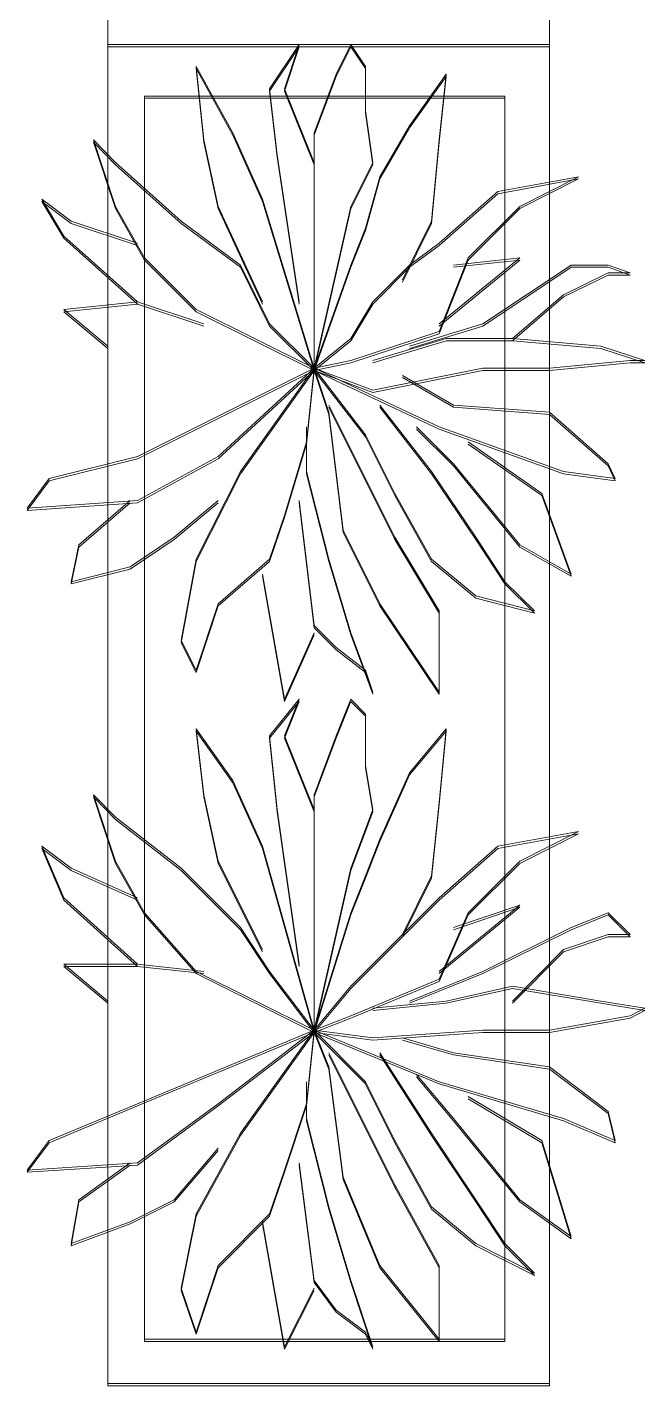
# Model space of a CAD drawing. Header units: millimetres. Extents: x -32 to 417638015, y -35 to 175284279.
# Drawn here: x 214698 to 214975, y 52456 to 53066 of the extents above; entities that cross this region are included whole.
import ezdxf

# ---------------------------------------------------------------- set-up
doc = ezdxf.new("R2010")
doc.units = ezdxf.units.MM
for name, color, linetype, lineweight in [('_ЭМ_ТХобщее_слой', 7, 'Continuous', 30), ('ТХ', 5, 'Continuous', 0), ('ШТРИХОВКА', 252, 'Continuous', 15)]:
    doc.layers.add(name, color=color, linetype=linetype, lineweight=lineweight)
doc.layers.add('ЭОМ_Лотки рабочие', color=5, linetype='Continuous')

# ---------------------------------------------------------------- blocks, each defined once
blk = doc.blocks.new('ТХ 1 этаж.')
at = {"layer": 'ТХ', "color": 252, "true_color": 0x939598}
for p, q in [((52452.85, -76.5), (52452.85, 524.75)), ((52651.23, 524.75), (52651.23, -76.5)), ((52452.85, -677.76), (52452.85, -76.5)), ((52651.23, -76.5), (52452.85, -76.5)), ((52452.85, -76.5), (52651.23, -76.5)), ((52538.86, -76.5), (52525.54, -96.47)), ((52532.2, -96.47), (52538.86, -76.5)), ((52555.37, -89.82), (52562.02, -76.5)), ((52562.02, -76.5), (52568.68, -86.36)), ((52651.23, -76.5), (52651.23, -677.76)), ((52509.03, -116.18), (52492.52, -86.36)), ((52492.52, -86.36), (52495.99, -119.37)), ((52545.51, -116.18), (52555.37, -89.82)), ((52568.68, -86.36), (52568.68, -106.33)), ((52604.89, -89.82), (52588.38, -112.98)), ((52601.7, -119.37), (52604.89, -89.82)), ((52525.54, -96.47), (52529, -126.03)), ((52545.51, -129.49), (52532.2, -96.47)), ((52469.36, -657.79), (52469.36, -99.67)), ((52469.36, -99.67), (52631.26, -99.67)), ((52631.26, -99.67), (52631.26, -657.79)), ((52568.68, -106.33), (52571.88, -129.49)), ((52588.38, -112.98), (52575.07, -135.88)), ((52456.31, -149.2), (52446.46, -119.37)), ((52446.46, -119.37), (52456.31, -129.49)), ((52495.99, -119.37), (52502.38, -149.2)), ((52522.35, -146), (52509.03, -116.18)), ((52545.51, -146), (52545.51, -116.18)), ((52598.24, -155.85), (52601.7, -119.37)), ((52529, -126.03), (52538.86, -192.07)), ((52456.31, -129.49), (52485.87, -155.85)), ((52571.88, -129.49), (52562.02, -149.2)), ((52575.07, -135.88), (52568.68, -159.05)), ((52628.06, -142.54), (52664.27, -135.88)), ((52664.27, -135.88), (52637.91, -149.2)), ((52433.14, -162.51), (52423.29, -146)), ((52423.29, -146), (52436.34, -155.85)), ((52545.51, -221.89), (52522.35, -146)), ((52545.51, -179.02), (52545.51, -146)), ((52601.7, -165.71), (52628.06, -142.54)), ((52469.36, -172.36), (52456.31, -149.2)), ((52502.38, -149.2), (52522.35, -192.07)), ((52562.02, -149.2), (52545.51, -221.89)), ((52637.91, -149.2), (52614.75, -172.36)), ((52436.34, -155.85), (52466.16, -165.71)), ((52485.87, -155.85), (52512.5, -175.56)), ((52585.19, -182.22), (52598.24, -155.85)), ((52466.16, -192.07), (52433.14, -162.51)), ((52568.68, -159.05), (52562.02, -175.56)), ((52588.38, -175.56), (52601.7, -165.71)), ((52492.52, -195.53), (52469.36, -172.36)), ((52512.5, -175.56), (52525.54, -201.92)), ((52562.02, -175.56), (52545.51, -221.89)), ((52571.88, -192.07), (52588.38, -175.56)), ((52614.75, -172.36), (52601.7, -205.38)), ((52601.7, -201.92), (52637.91, -172.36)), ((52637.91, -172.36), (52608.09, -175.56)), ((52661.08, -175.56), (52621.4, -201.92)), ((52677.59, -175.56), (52661.08, -175.56)), ((52687.44, -179.02), (52677.59, -175.56)), ((52545.51, -221.89), (52545.51, -179.02)), ((52657.62, -188.87), (52677.59, -179.02)), ((52677.59, -179.02), (52687.44, -179.02)), ((52634.72, -208.58), (52657.62, -188.87)), ((52433.14, -195.53), (52466.16, -192.07)), ((52466.16, -192.07), (52495.99, -201.92)), ((52562.02, -208.58), (52571.88, -192.07)), ((52452.85, -212.04), (52433.14, -195.53)), ((52545.51, -221.89), (52492.52, -195.53)), ((52525.54, -201.92), (52545.51, -221.89)), ((52601.7, -205.38), (52562.02, -218.43)), ((52621.4, -201.92), (52588.38, -212.04)), ((52545.51, -221.89), (52562.02, -208.58)), ((52604.89, -208.58), (52571.88, -218.43)), ((52634.72, -208.58), (52604.89, -208.58)), ((52674.39, -212.04), (52634.72, -208.58)), ((52694.1, -218.43), (52674.39, -212.04)), ((52562.02, -218.43), (52545.51, -221.89)), ((52651.23, -221.89), (52687.44, -218.43)), ((52687.44, -218.43), (52694.1, -218.43)), ((52466.16, -261.57), (52545.51, -221.89)), ((52545.51, -221.89), (52502.38, -261.57)), ((52512.5, -268.22), (52545.51, -221.89)), ((52545.51, -221.89), (52542.05, -254.91)), ((52601.7, -248.25), (52545.51, -221.89)), ((52545.51, -221.89), (52552.17, -241.6)), ((52568.68, -251.72), (52545.51, -221.89)), ((52545.51, -221.89), (52571.88, -231.74)), ((52571.88, -231.74), (52621.4, -221.89)), ((52585.19, -225.09), (52608.09, -238.4)), ((52621.4, -221.89), (52651.23, -221.89)), ((52581.73, -297.78), (52552.17, -238.4)), ((52552.17, -241.6), (52558.56, -294.59)), ((52575.07, -238.4), (52598.24, -268.22)), ((52608.09, -238.4), (52651.23, -241.6)), ((52651.23, -241.6), (52677.59, -264.76)), ((52542.05, -268.22), (52542.05, -248.25)), ((52608.09, -264.76), (52591.58, -248.25)), ((52657.62, -268.22), (52601.7, -248.25)), ((52542.05, -254.91), (52532.2, -287.93)), ((52581.73, -278.08), (52568.68, -251.72)), ((52614.75, -254.91), (52647.76, -278.08)), ((52426.49, -271.42), (52466.16, -261.57)), ((52502.38, -261.57), (52466.16, -281.27)), ((52492.52, -307.63), (52512.5, -268.22)), ((52552.17, -307.63), (52542.05, -268.22)), ((52598.24, -268.22), (52618.21, -297.78)), ((52637.91, -301.24), (52608.09, -264.76)), ((52680.78, -271.42), (52657.62, -268.22)), ((52677.59, -264.76), (52680.78, -271.42)), ((52416.63, -284.73), (52426.49, -271.42)), ((52598.24, -307.63), (52581.73, -278.08)), ((52647.76, -278.08), (52661.08, -314.29)), ((52466.16, -281.27), (52416.63, -284.73)), ((52439.8, -301.24), (52462.97, -281.27)), ((52502.38, -281.27), (52482.67, -297.78)), ((52538.86, -281.27), (52545.51, -337.46)), ((52532.2, -287.93), (52525.54, -307.63)), ((52482.67, -297.78), (52462.97, -311.1)), ((52558.56, -294.59), (52575.07, -327.6)), ((52601.7, -330.8), (52581.73, -297.78)), ((52618.21, -297.78), (52631.26, -317.75)), ((52436.34, -317.75), (52439.8, -301.24)), ((52661.08, -314.29), (52637.91, -301.24)), ((52462.97, -311.1), (52436.34, -317.75)), ((52485.87, -344.11), (52492.52, -307.63)), ((52525.54, -307.63), (52502.38, -327.6)), ((52562.02, -340.65), (52552.17, -307.63)), ((52618.21, -324.14), (52598.24, -307.63)), ((52532.2, -370.48), (52522.35, -314.29)), ((52631.26, -317.75), (52644.57, -330.8)), ((52502.38, -327.6), (52492.52, -357.43)), ((52575.07, -327.6), (52601.7, -367.28)), ((52644.57, -330.8), (52618.21, -324.14)), ((52601.7, -367.28), (52601.7, -330.8)), ((52545.51, -340.65), (52532.2, -370.48)), ((52545.51, -337.46), (52555.37, -347.31)), ((52571.88, -367.28), (52562.02, -340.65)), ((52492.52, -357.43), (52485.87, -344.11)), ((52555.37, -347.31), (52568.68, -357.43)), ((52568.68, -357.43), (52571.88, -367.28)), ((52538.86, -370.48), (52525.54, -386.98)), ((52532.2, -386.98), (52538.86, -370.48)), ((52555.37, -386.98), (52562.02, -370.48)), ((52562.02, -370.48), (52568.68, -377.13)), ((52568.68, -377.13), (52568.68, -400.3)), ((52509.03, -406.96), (52492.52, -383.79)), ((52492.52, -383.79), (52495.99, -413.35)), ((52604.89, -383.79), (52588.38, -403.49)), ((52601.7, -416.81), (52604.89, -383.79)), ((52525.54, -386.98), (52529, -420)), ((52545.51, -420), (52532.2, -386.98)), ((52545.51, -413.35), (52555.37, -386.98)), ((52568.68, -400.3), (52571.88, -420)), ((52522.35, -436.51), (52509.03, -406.96)), ((52588.38, -403.49), (52575.07, -433.32)), ((52456.31, -443.17), (52446.46, -413.35)), ((52446.46, -413.35), (52456.31, -423.46)), ((52495.99, -413.35), (52502.38, -443.17)), ((52545.51, -436.51), (52545.51, -413.35)), ((52529, -420), (52538.86, -489.5)), ((52571.88, -420), (52562.02, -446.36)), ((52598.24, -449.83), (52601.7, -416.81)), ((52456.31, -423.46), (52485.87, -446.36)), ((52628.06, -436.51), (52664.27, -429.86)), ((52664.27, -429.86), (52637.91, -443.17)), ((52433.14, -459.68), (52423.29, -436.51)), ((52423.29, -436.51), (52436.34, -446.36)), ((52545.51, -519.06), (52522.35, -436.51)), ((52545.51, -472.99), (52545.51, -436.51)), ((52575.07, -433.32), (52568.68, -449.83)), ((52601.7, -459.68), (52628.06, -436.51)), ((52469.36, -466.34), (52456.31, -443.17)), ((52502.38, -443.17), (52522.35, -482.85)), ((52637.91, -443.17), (52614.75, -466.34)), ((52436.34, -446.36), (52466.16, -459.68)), ((52485.87, -446.36), (52512.5, -472.99)), ((52562.02, -446.36), (52545.51, -519.06)), ((52568.68, -449.83), (52562.02, -466.34)), ((52585.19, -476.19), (52598.24, -449.83)), ((52466.16, -489.5), (52433.14, -459.68)), ((52588.38, -472.99), (52601.7, -459.68)), ((52601.7, -492.7), (52637.91, -462.87)), ((52637.91, -462.87), (52608.09, -472.99)), ((52492.52, -492.7), (52469.36, -466.34)), ((52562.02, -466.34), (52545.51, -519.06)), ((52614.75, -466.34), (52601.7, -496.16)), ((52677.59, -466.34), (52661.08, -472.99)), ((52687.44, -476.19), (52677.59, -466.34)), ((52512.5, -472.99), (52525.54, -492.7)), ((52545.51, -519.06), (52545.51, -472.99)), ((52571.88, -489.5), (52588.38, -472.99)), ((52661.08, -472.99), (52621.4, -492.7)), ((52657.62, -482.85), (52677.59, -476.19)), ((52677.59, -476.19), (52687.44, -476.19)), ((52634.72, -506.01), (52657.62, -482.85)), ((52452.85, -506.01), (52433.14, -489.5)), ((52433.14, -489.5), (52466.16, -489.5)), ((52466.16, -489.5), (52495.99, -492.7)), ((52545.51, -519.06), (52492.52, -492.7)), ((52525.54, -492.7), (52545.51, -519.06)), ((52562.02, -499.35), (52571.88, -489.5)), ((52621.4, -492.7), (52588.38, -506.01)), ((52545.51, -519.06), (52562.02, -499.35)), ((52601.7, -496.16), (52562.02, -512.67)), ((52634.72, -499.35), (52604.89, -506.01)), ((52674.39, -506.01), (52634.72, -499.35)), ((52604.89, -506.01), (52571.88, -509.21)), ((52694.1, -509.21), (52674.39, -506.01)), ((52687.44, -512.67), (52694.1, -509.21)), ((52562.02, -512.67), (52545.51, -519.06)), ((52651.23, -519.06), (52687.44, -512.67)), ((52466.16, -552.08), (52545.51, -519.06)), ((52545.51, -519.06), (52502.38, -552.08)), ((52512.5, -565.39), (52545.51, -519.06)), ((52545.51, -519.06), (52542.05, -552.08)), ((52601.7, -542.23), (52545.51, -519.06)), ((52545.51, -519.06), (52552.17, -535.57)), ((52568.68, -542.23), (52545.51, -519.06)), ((52545.51, -519.06), (52571.88, -522.52)), ((52571.88, -522.52), (52621.4, -519.06)), ((52585.19, -522.52), (52608.09, -529.18)), ((52621.4, -519.06), (52651.23, -519.06)), ((52581.73, -588.56), (52552.17, -529.18)), ((52575.07, -529.18), (52598.24, -565.39)), ((52608.09, -529.18), (52651.23, -535.57)), ((52552.17, -535.57), (52558.56, -585.1)), ((52651.23, -535.57), (52677.59, -555.54)), ((52542.05, -558.73), (52542.05, -542.23)), ((52581.73, -568.59), (52568.68, -542.23)), ((52608.09, -558.73), (52591.58, -539.03)), ((52657.62, -558.73), (52601.7, -542.23)), ((52614.75, -548.88), (52647.76, -568.59)), ((52426.49, -568.59), (52466.16, -552.08)), ((52502.38, -552.08), (52466.16, -578.71)), ((52542.05, -552.08), (52532.2, -581.9)), ((52552.17, -598.41), (52542.05, -558.73)), ((52637.91, -595.21), (52608.09, -558.73)), ((52680.78, -568.59), (52657.62, -558.73)), ((52677.59, -555.54), (52680.78, -568.59)), ((52492.52, -601.61), (52512.5, -565.39)), ((52598.24, -565.39), (52618.21, -595.21)), ((52416.63, -581.9), (52426.49, -568.59)), ((52502.38, -572.05), (52482.67, -595.21)), ((52598.24, -598.41), (52581.73, -568.59)), ((52647.76, -568.59), (52661.08, -611.72)), ((52466.16, -578.71), (52416.63, -581.9)), ((52439.8, -595.21), (52462.97, -578.71)), ((52538.86, -578.71), (52545.51, -631.43)), ((52532.2, -581.9), (52525.54, -601.61)), ((52558.56, -585.1), (52575.07, -624.77)), ((52601.7, -624.77), (52581.73, -588.56)), ((52436.34, -614.92), (52439.8, -595.21)), ((52482.67, -595.21), (52462.97, -605.07)), ((52618.21, -595.21), (52631.26, -614.92)), ((52661.08, -611.72), (52637.91, -595.21)), ((52485.87, -634.89), (52492.52, -601.61)), ((52525.54, -601.61), (52502.38, -624.77)), ((52562.02, -631.43), (52552.17, -598.41)), ((52618.21, -614.92), (52598.24, -598.41)), ((52462.97, -605.07), (52436.34, -614.92)), ((52532.2, -661.25), (52522.35, -605.07)), ((52644.57, -628.23), (52618.21, -614.92)), ((52631.26, -614.92), (52644.57, -628.23)), ((52502.38, -624.77), (52492.52, -654.6)), ((52575.07, -624.77), (52601.7, -657.79)), ((52601.7, -657.79), (52601.7, -624.77)), ((52545.51, -631.43), (52555.37, -644.74)), ((52571.88, -661.25), (52562.02, -631.43)), ((52492.52, -654.6), (52485.87, -634.89)), ((52545.51, -634.89), (52532.2, -661.25)), ((52555.37, -644.74), (52568.68, -654.6)), ((52631.26, -657.79), (52469.36, -657.79)), ((52568.68, -654.6), (52571.88, -661.25)), ((52452.85, -677.76), (52651.23, -677.76))]:
    blk.add_line(p, q, dxfattribs=at)
blk = doc.blocks.new('1 этаж')
at = {"layer": 'ЭОМ_Лотки рабочие'}
blk.add_blockref('ТХ 1 этаж.', (-6856.492, 1554.379), dxfattribs=at)
blk = doc.blocks.new('_ЭМ_ТХ2_1этаж')
at = {"layer": 'ТХ', "color": 252, "true_color": 0x939598}
for p, q in [((163600.74, -69270.01), (163600.74, -68668.76)), ((163799.12, -68668.76), (163799.12, -69270.01)), ((163600.74, -69871.27), (163600.74, -69270.01)), ((163799.12, -69270.01), (163600.74, -69270.01)), ((163600.74, -69270.01), (163799.12, -69270.01)), ((163686.75, -69270.01), (163673.43, -69289.99)), ((163680.09, -69289.99), (163686.75, -69270.01)), ((163703.26, -69283.33), (163709.91, -69270.01)), ((163709.91, -69270.01), (163716.57, -69279.87)), ((163799.12, -69270.01), (163799.12, -69871.27)), ((163656.92, -69309.69), (163640.42, -69279.87)), ((163640.42, -69279.87), (163643.88, -69312.89)), ((163693.4, -69309.69), (163703.26, -69283.33)), ((163716.57, -69279.87), (163716.57, -69299.84)), ((163752.78, -69283.33), (163736.28, -69306.49)), ((163749.59, -69312.89), (163752.78, -69283.33)), ((163673.43, -69289.99), (163676.9, -69319.54)), ((163693.4, -69323), (163680.09, -69289.99)), ((163617.25, -69851.3), (163617.25, -69293.18)), ((163617.25, -69293.18), (163779.15, -69293.18)), ((163779.15, -69293.18), (163779.15, -69851.3)), ((163716.57, -69299.84), (163719.77, -69323)), ((163736.28, -69306.49), (163722.96, -69329.39)), ((163604.2, -69342.71), (163594.35, -69312.89)), ((163594.35, -69312.89), (163604.2, -69323)), ((163643.88, -69312.89), (163650.27, -69342.71)), ((163670.24, -69339.51), (163656.92, -69309.69)), ((163693.4, -69339.51), (163693.4, -69309.69)), ((163746.13, -69349.37), (163749.59, -69312.89)), ((163676.9, -69319.54), (163686.75, -69385.58)), ((163604.2, -69323), (163633.76, -69349.37)), ((163719.77, -69323), (163709.91, -69342.71)), ((163722.96, -69329.39), (163716.57, -69352.56)), ((163775.95, -69336.05), (163812.17, -69329.39)), ((163812.17, -69329.39), (163785.8, -69342.71)), ((163581.03, -69356.02), (163571.18, -69339.51)), ((163571.18, -69339.51), (163584.23, -69349.37)), ((163693.4, -69415.4), (163670.24, -69339.51)), ((163693.4, -69372.53), (163693.4, -69339.51)), ((163749.59, -69359.22), (163775.95, -69336.05)), ((163617.25, -69365.88), (163604.2, -69342.71)), ((163650.27, -69342.71), (163670.24, -69385.58)), ((163709.91, -69342.71), (163693.4, -69415.4)), ((163785.8, -69342.71), (163762.64, -69365.88)), ((163584.23, -69349.37), (163614.05, -69359.22)), ((163633.76, -69349.37), (163660.39, -69369.07)), ((163733.08, -69375.73), (163746.13, -69349.37)), ((163614.05, -69385.58), (163581.03, -69356.02)), ((163716.57, -69352.56), (163709.91, -69369.07)), ((163736.28, -69369.07), (163749.59, -69359.22)), ((163640.42, -69389.04), (163617.25, -69365.88)), ((163660.39, -69369.07), (163673.43, -69395.43)), ((163709.91, -69369.07), (163693.4, -69415.4)), ((163719.77, -69385.58), (163736.28, -69369.07)), ((163762.64, -69365.88), (163749.59, -69398.89)), ((163749.59, -69395.43), (163785.8, -69365.88)), ((163785.8, -69365.88), (163755.98, -69369.07)), ((163808.97, -69369.07), (163769.29, -69395.43)), ((163825.48, -69369.07), (163808.97, -69369.07)), ((163835.33, -69372.53), (163825.48, -69369.07)), ((163693.4, -69415.4), (163693.4, -69372.53)), ((163805.51, -69382.38), (163825.48, -69372.53)), ((163825.48, -69372.53), (163835.33, -69372.53)), ((163782.61, -69402.09), (163805.51, -69382.38)), ((163581.03, -69389.04), (163614.05, -69385.58)), ((163614.05, -69385.58), (163643.88, -69395.43)), ((163709.91, -69402.09), (163719.77, -69385.58)), ((163600.74, -69405.55), (163581.03, -69389.04)), ((163693.4, -69415.4), (163640.42, -69389.04)), ((163673.43, -69395.43), (163693.4, -69415.4)), ((163749.59, -69398.89), (163709.91, -69411.94)), ((163769.29, -69395.43), (163736.28, -69405.55)), ((163693.4, -69415.4), (163709.91, -69402.09)), ((163752.78, -69402.09), (163719.77, -69411.94)), ((163782.61, -69402.09), (163752.78, -69402.09)), ((163822.28, -69405.55), (163782.61, -69402.09)), ((163841.99, -69411.94), (163822.28, -69405.55)), ((163709.91, -69411.94), (163693.4, -69415.4)), ((163799.12, -69415.4), (163835.33, -69411.94)), ((163835.33, -69411.94), (163841.99, -69411.94)), ((163614.05, -69455.08), (163693.4, -69415.4)), ((163693.4, -69415.4), (163650.27, -69455.08)), ((163660.39, -69461.74), (163693.4, -69415.4)), ((163693.4, -69415.4), (163689.94, -69448.42)), ((163749.59, -69441.76), (163693.4, -69415.4)), ((163693.4, -69415.4), (163700.06, -69435.11)), ((163716.57, -69445.23), (163693.4, -69415.4)), ((163693.4, -69415.4), (163719.77, -69425.26)), ((163719.77, -69425.26), (163769.29, -69415.4)), ((163733.08, -69418.6), (163755.98, -69431.91)), ((163769.29, -69415.4), (163799.12, -69415.4)), ((163729.62, -69491.29), (163700.06, -69431.91)), ((163700.06, -69435.11), (163706.45, -69488.1)), ((163722.96, -69431.91), (163746.13, -69461.74)), ((163755.98, -69431.91), (163799.12, -69435.11)), ((163799.12, -69435.11), (163825.48, -69458.27)), ((163689.94, -69461.74), (163689.94, -69441.76)), ((163755.98, -69458.27), (163739.47, -69441.76)), ((163805.51, -69461.74), (163749.59, -69441.76)), ((163689.94, -69448.42), (163680.09, -69481.44)), ((163729.62, -69471.59), (163716.57, -69445.23)), ((163762.64, -69448.42), (163795.66, -69471.59)), ((163574.38, -69464.93), (163614.05, -69455.08)), ((163650.27, -69455.08), (163614.05, -69474.78)), ((163640.42, -69501.14), (163660.39, -69461.74)), ((163700.06, -69501.14), (163689.94, -69461.74)), ((163746.13, -69461.74), (163766.1, -69491.29)), ((163785.8, -69494.75), (163755.98, -69458.27)), ((163828.67, -69464.93), (163805.51, -69461.74)), ((163825.48, -69458.27), (163828.67, -69464.93)), ((163564.53, -69478.24), (163574.38, -69464.93)), ((163746.13, -69501.14), (163729.62, -69471.59)), ((163795.66, -69471.59), (163808.97, -69507.8)), ((163614.05, -69474.78), (163564.53, -69478.24)), ((163587.69, -69494.75), (163610.86, -69474.78)), ((163650.27, -69474.78), (163630.56, -69491.29)), ((163686.75, -69474.78), (163693.4, -69530.97)), ((163680.09, -69481.44), (163673.43, -69501.14)), ((163630.56, -69491.29), (163610.86, -69504.61)), ((163706.45, -69488.1), (163722.96, -69521.12)), ((163749.59, -69524.31), (163729.62, -69491.29)), ((163766.1, -69491.29), (163779.15, -69511.26)), ((163584.23, -69511.26), (163587.69, -69494.75)), ((163808.97, -69507.8), (163785.8, -69494.75)), ((163610.86, -69504.61), (163584.23, -69511.26)), ((163633.76, -69537.63), (163640.42, -69501.14)), ((163673.43, -69501.14), (163650.27, -69521.12)), ((163709.91, -69534.16), (163700.06, -69501.14)), ((163766.1, -69517.65), (163746.13, -69501.14)), ((163680.09, -69563.99), (163670.24, -69507.8)), ((163779.15, -69511.26), (163792.46, -69524.31)), ((163650.27, -69521.12), (163640.42, -69550.94)), ((163722.96, -69521.12), (163749.59, -69560.79)), ((163792.46, -69524.31), (163766.1, -69517.65)), ((163749.59, -69560.79), (163749.59, -69524.31)), ((163693.4, -69534.16), (163680.09, -69563.99)), ((163693.4, -69530.97), (163703.26, -69540.82)), ((163719.77, -69560.79), (163709.91, -69534.16)), ((163640.42, -69550.94), (163633.76, -69537.63)), ((163703.26, -69540.82), (163716.57, -69550.94)), ((163716.57, -69550.94), (163719.77, -69560.79)), ((163686.75, -69563.99), (163673.43, -69580.5)), ((163680.09, -69580.5), (163686.75, -69563.99)), ((163703.26, -69580.5), (163709.91, -69563.99)), ((163709.91, -69563.99), (163716.57, -69570.64)), ((163716.57, -69570.64), (163716.57, -69593.81)), ((163656.92, -69600.47), (163640.42, -69577.3)), ((163640.42, -69577.3), (163643.88, -69606.86)), ((163752.78, -69577.3), (163736.28, -69597.01)), ((163749.59, -69610.32), (163752.78, -69577.3)), ((163673.43, -69580.5), (163676.9, -69613.51)), ((163693.4, -69613.51), (163680.09, -69580.5)), ((163693.4, -69606.86), (163703.26, -69580.5)), ((163716.57, -69593.81), (163719.77, -69613.51)), ((163670.24, -69630.02), (163656.92, -69600.47)), ((163736.28, -69597.01), (163722.96, -69626.83)), ((163604.2, -69636.68), (163594.35, -69606.86)), ((163594.35, -69606.86), (163604.2, -69616.98)), ((163643.88, -69606.86), (163650.27, -69636.68)), ((163693.4, -69630.02), (163693.4, -69606.86)), ((163676.9, -69613.51), (163686.75, -69683.01)), ((163719.77, -69613.51), (163709.91, -69639.88)), ((163746.13, -69643.34), (163749.59, -69610.32)), ((163604.2, -69616.98), (163633.76, -69639.88)), ((163775.95, -69630.02), (163812.17, -69623.37)), ((163812.17, -69623.37), (163785.8, -69636.68)), ((163581.03, -69653.19), (163571.18, -69630.02)), ((163571.18, -69630.02), (163584.23, -69639.88)), ((163693.4, -69712.57), (163670.24, -69630.02)), ((163693.4, -69666.5), (163693.4, -69630.02)), ((163722.96, -69626.83), (163716.57, -69643.34)), ((163749.59, -69653.19), (163775.95, -69630.02)), ((163617.25, -69659.85), (163604.2, -69636.68)), ((163650.27, -69636.68), (163670.24, -69676.36)), ((163785.8, -69636.68), (163762.64, -69659.85)), ((163584.23, -69639.88), (163614.05, -69653.19)), ((163633.76, -69639.88), (163660.39, -69666.5)), ((163709.91, -69639.88), (163693.4, -69712.57)), ((163716.57, -69643.34), (163709.91, -69659.85)), ((163733.08, -69669.7), (163746.13, -69643.34)), ((163614.05, -69683.01), (163581.03, -69653.19)), ((163736.28, -69666.5), (163749.59, -69653.19)), ((163749.59, -69686.21), (163785.8, -69656.39)), ((163785.8, -69656.39), (163755.98, -69666.5)), ((163640.42, -69686.21), (163617.25, -69659.85)), ((163709.91, -69659.85), (163693.4, -69712.57)), ((163762.64, -69659.85), (163749.59, -69689.67)), ((163825.48, -69659.85), (163808.97, -69666.5)), ((163835.33, -69669.7), (163825.48, -69659.85)), ((163660.39, -69666.5), (163673.43, -69686.21)), ((163693.4, -69712.57), (163693.4, -69666.5)), ((163719.77, -69683.01), (163736.28, -69666.5)), ((163808.97, -69666.5), (163769.29, -69686.21)), ((163805.51, -69676.36), (163825.48, -69669.7)), ((163825.48, -69669.7), (163835.33, -69669.7)), ((163782.61, -69699.52), (163805.51, -69676.36)), ((163600.74, -69699.52), (163581.03, -69683.01)), ((163581.03, -69683.01), (163614.05, -69683.01)), ((163614.05, -69683.01), (163643.88, -69686.21)), ((163693.4, -69712.57), (163640.42, -69686.21)), ((163673.43, -69686.21), (163693.4, -69712.57)), ((163709.91, -69692.87), (163719.77, -69683.01)), ((163769.29, -69686.21), (163736.28, -69699.52)), ((163693.4, -69712.57), (163709.91, -69692.87)), ((163749.59, -69689.67), (163709.91, -69706.18)), ((163782.61, -69692.87), (163752.78, -69699.52)), ((163822.28, -69699.52), (163782.61, -69692.87)), ((163752.78, -69699.52), (163719.77, -69702.72)), ((163841.99, -69702.72), (163822.28, -69699.52)), ((163835.33, -69706.18), (163841.99, -69702.72)), ((163709.91, -69706.18), (163693.4, -69712.57)), ((163799.12, -69712.57), (163835.33, -69706.18)), ((163614.05, -69745.59), (163693.4, -69712.57)), ((163693.4, -69712.57), (163650.27, -69745.59)), ((163660.39, -69758.9), (163693.4, -69712.57)), ((163693.4, -69712.57), (163689.94, -69745.59)), ((163749.59, -69735.74), (163693.4, -69712.57)), ((163693.4, -69712.57), (163700.06, -69729.08)), ((163716.57, -69735.74), (163693.4, -69712.57)), ((163693.4, -69712.57), (163719.77, -69716.03)), ((163719.77, -69716.03), (163769.29, -69712.57)), ((163733.08, -69716.03), (163755.98, -69722.69)), ((163769.29, -69712.57), (163799.12, -69712.57)), ((163729.62, -69782.07), (163700.06, -69722.69)), ((163722.96, -69722.69), (163746.13, -69758.9)), ((163755.98, -69722.69), (163799.12, -69729.08)), ((163700.06, -69729.08), (163706.45, -69778.61)), ((163799.12, -69729.08), (163825.48, -69749.05)), ((163689.94, -69752.25), (163689.94, -69735.74)), ((163729.62, -69762.1), (163716.57, -69735.74)), ((163755.98, -69752.25), (163739.47, -69732.54)), ((163805.51, -69752.25), (163749.59, -69735.74)), ((163762.64, -69742.39), (163795.66, -69762.1)), ((163574.38, -69762.1), (163614.05, -69745.59)), ((163650.27, -69745.59), (163614.05, -69772.22)), ((163689.94, -69745.59), (163680.09, -69775.41)), ((163700.06, -69791.92), (163689.94, -69752.25)), ((163785.8, -69788.73), (163755.98, -69752.25)), ((163828.67, -69762.1), (163805.51, -69752.25)), ((163825.48, -69749.05), (163828.67, -69762.1)), ((163640.42, -69795.12), (163660.39, -69758.9)), ((163746.13, -69758.9), (163766.1, -69788.73)), ((163564.53, -69775.41), (163574.38, -69762.1)), ((163650.27, -69765.56), (163630.56, -69788.73)), ((163746.13, -69791.92), (163729.62, -69762.1)), ((163795.66, -69762.1), (163808.97, -69805.24)), ((163614.05, -69772.22), (163564.53, -69775.41)), ((163587.69, -69788.73), (163610.86, -69772.22)), ((163686.75, -69772.22), (163693.4, -69824.94)), ((163680.09, -69775.41), (163673.43, -69795.12)), ((163706.45, -69778.61), (163722.96, -69818.28)), ((163749.59, -69818.28), (163729.62, -69782.07)), ((163584.23, -69808.43), (163587.69, -69788.73)), ((163630.56, -69788.73), (163610.86, -69798.58)), ((163766.1, -69788.73), (163779.15, -69808.43)), ((163808.97, -69805.24), (163785.8, -69788.73)), ((163633.76, -69828.4), (163640.42, -69795.12)), ((163673.43, -69795.12), (163650.27, -69818.28)), ((163709.91, -69824.94), (163700.06, -69791.92)), ((163766.1, -69808.43), (163746.13, -69791.92)), ((163610.86, -69798.58), (163584.23, -69808.43)), ((163680.09, -69854.76), (163670.24, -69798.58)), ((163792.46, -69821.74), (163766.1, -69808.43)), ((163779.15, -69808.43), (163792.46, -69821.74)), ((163650.27, -69818.28), (163640.42, -69848.11)), ((163722.96, -69818.28), (163749.59, -69851.3)), ((163749.59, -69851.3), (163749.59, -69818.28)), ((163693.4, -69824.94), (163703.26, -69838.25)), ((163719.77, -69854.76), (163709.91, -69824.94)), ((163640.42, -69848.11), (163633.76, -69828.4)), ((163693.4, -69828.4), (163680.09, -69854.76)), ((163703.26, -69838.25), (163716.57, -69848.11)), ((163779.15, -69851.3), (163617.25, -69851.3)), ((163716.57, -69848.11), (163719.77, -69854.76)), ((163600.74, -69871.27), (163799.12, -69871.27))]:
    blk.add_line(p, q, dxfattribs=at)

msp = doc.modelspace()

# ---------------------------------------------------------------- block references
at = {"layer": '_ЭМ_ТХобщее_слой', "lineweight": 50}
msp.add_blockref('_ЭМ_ТХ2_1этаж', (51133.06, 122328.21), dxfattribs=at)
at = {"layer": 'ШТРИХОВКА'}
msp.add_blockref('1 этаж', (169137.44, 51579.32), dxfattribs=at)

doc.saveas('drawing.dxf')
